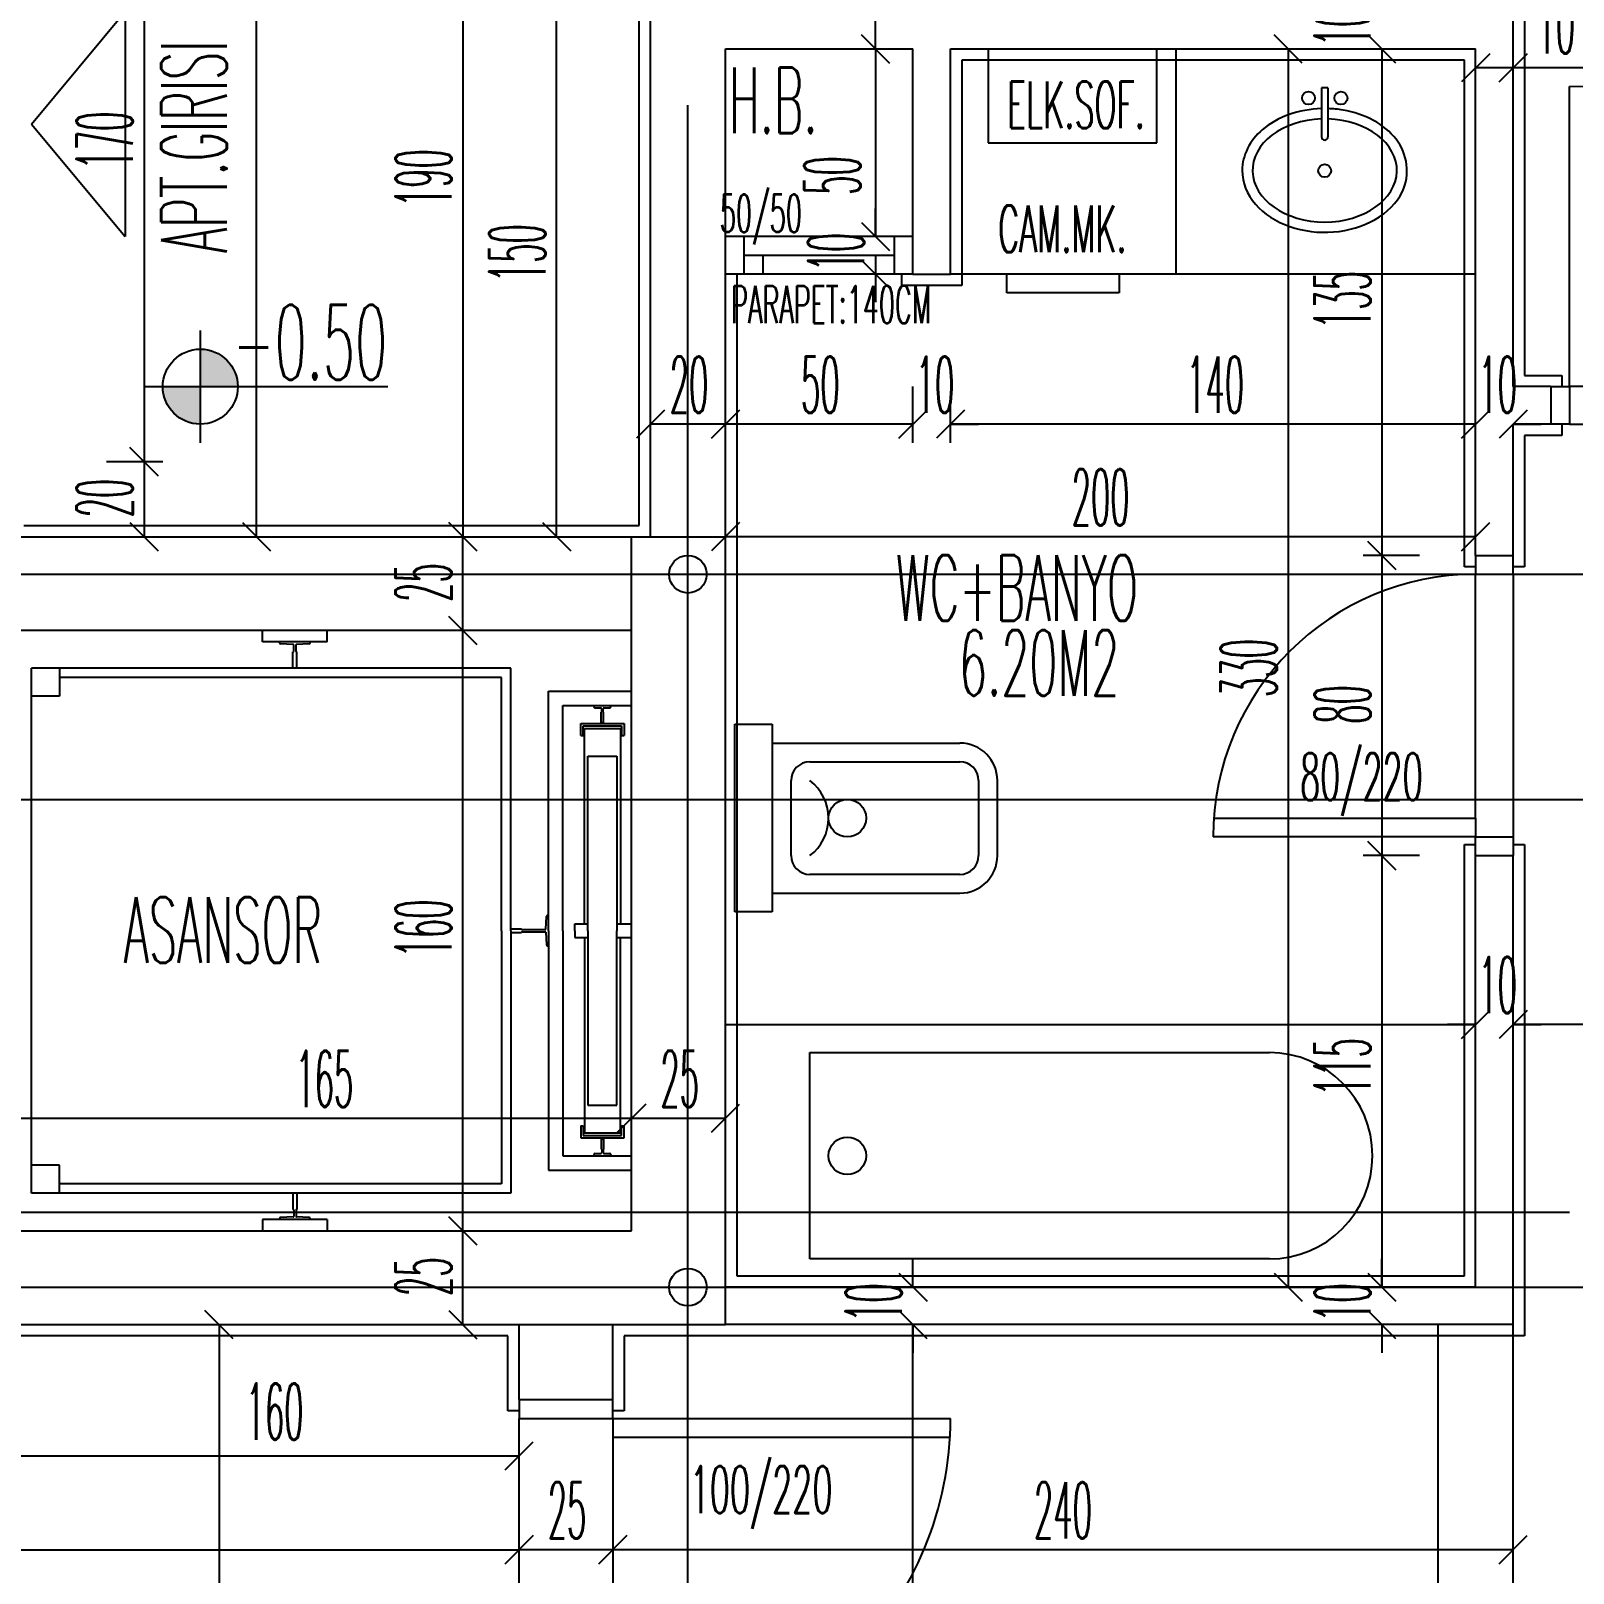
# Model space of a CAD drawing. Extents: x 78 to 306, y -397 to 18.
# Drawn here: x 272.0721 to 272.1543, y -396.5928 to -396.5106 of the extents above; entities that cross this region are included whole.
import ezdxf

# ---------------------------------------------------------------- set-up
doc = ezdxf.new("R2010")
doc.units = 0
doc.header["$LTSCALE"] = 0.5
doc.header["$MEASUREMENT"] = 0
for name, pattern in [('DASHDOT2', [0.5, 0.25, -0.125, 0, -0.125]), ('DASHED', [0.75, 0.5, -0.25]), ('DOT2', [0.125, 0, -0.125])]:
    doc.linetypes.add(name, pattern=pattern)
doc.layers.get('0').update_dxf_attribs({"linetype": 'CONTINUOUS'})
for name, color, linetype in [('AKS', 5, 'DASHDOT2'), ('ASHADE', 7, 'CONTINUOUS'), ('DUVAR', 6, 'CONTINUOUS'), ('IZDUSUM', 2, 'DOT2'), ('KAPI', 1, 'CONTINUOUS'), ('KOLON', 4, 'CONTINUOUS'), ('MERDIVEN', 3, 'CONTINUOUS'), ('OLCU', 31, 'CONTINUOUS'), ('SIVA', 7, 'CONTINUOUS'), ('TEFRIS', 11, 'CONTINUOUS')]:
    doc.layers.add(name, color=color, linetype=linetype)
doc.styles.add('ICMEKAN', font='romans.shx', dxfattribs={"width": 0.55, "height": 0.2})
doc.styles.add('OLCU', font='romans.shx', dxfattribs={"width": 0.6, "height": 0.125})
doc.styles.add('OLCUIC', font='ROMANS.SHX', dxfattribs={"width": 0.4, "height": 0.15})

msp = doc.modelspace()

# ---------------------------------------------------------------- hatches: boundary and pattern name
at = {"layer": 'MERDIVEN'}
h = msp.add_hatch(color=256, dxfattribs=at)
h.paths.add_polyline_path([(272.081143941935, -396.5275598737721), (272.081143941935, -396.5295598737721), (272.083143941935, -396.5295598737721, 0.4142135623730743)])
h.paths.add_polyline_path([(272.081143941935, -396.5315598737721), (272.081143941935, -396.5295598737721), (272.079143941935, -396.5295598737721, 0.4142135623730743)])

# ---------------------------------------------------------------- linework, layer by layer
at = {"color": 0, "linetype": 'ByBlock'}
for p, q in [((272.116393941935, -396.5108098737721), (272.117893941935, -396.5123098737721)), ((272.117893941935, -396.5123098737766), (272.116393941935, -396.5108098737767)), ((272.139893941935, -396.5123098737721), (272.138393941935, -396.5108098737721)), ((272.144893941935, -396.5123098737721), (272.143393941935, -396.5108098737721)), ((272.144893941935, -396.5123098737721), (272.143393941935, -396.5108098737721)), ((272.149893941935, -396.5118098737721), (272.148393941935, -396.5133098737721)), ((272.150393941935, -396.5133098737721), (272.151893941935, -396.5118098737721)), ((272.151893941935, -396.5118098737721), (272.150393941935, -396.5133098737721)), ((272.116393941935, -396.5208098737721), (272.117893941935, -396.5223098737721)), ((272.116393941935, -396.5208098737721), (272.117893941935, -396.5223098737721)), ((272.117893941935, -396.5243098737721), (272.116393941935, -396.5228098737721)), ((272.105893941935, -396.5308098737721), (272.104393941935, -396.5323098737721)), ((272.108393941935, -396.5323098737721), (272.109893941935, -396.5308098737721)), ((272.109893941935, -396.5308098737721), (272.108393941935, -396.5323098737721)), ((272.118393941935, -396.5323098737721), (272.119893941935, -396.5308098737721)), ((272.118393941935, -396.5323098737721), (272.119893941935, -396.5308098737721)), ((272.121893941935, -396.5308098737721), (272.120393941935, -396.5323098737721)), ((272.121893941935, -396.5308098737721), (272.120393941935, -396.5323098737721)), ((272.148393941935, -396.5323098737721), (272.149893941935, -396.5308098737721)), ((272.148393941935, -396.5323098737721), (272.149893941935, -396.5308098737721)), ((272.151893941935, -396.5308098737721), (272.150393941935, -396.5323098737721)), ((272.0773939419351, -396.5328098737905), (272.0788939419351, -396.5343098737906)), ((272.0788939419351, -396.5343098737906), (272.0773939419351, -396.5328098737905)), ((272.0773939419351, -396.5368098737906), (272.0788939419351, -396.5383098737905)), ((272.0833939419351, -396.5368098737906), (272.0848939419351, -396.5383098737905)), ((272.0943939419351, -396.5368098737906), (272.0958939419351, -396.5383098737905)), ((272.095893941935, -396.5383098737721), (272.094393941935, -396.5368098737721)), ((272.0993939419351, -396.5368098737906), (272.1008939419351, -396.5383098737905)), ((272.109893941935, -396.5368098737721), (272.108393941935, -396.5383098737721)), ((272.148393941935, -396.5383098737721), (272.149893941935, -396.5368098737721)), ((272.144893941935, -396.5393098737721), (272.143393941935, -396.5378098737721)), ((272.143393941935, -396.5378098737721), (272.144893941935, -396.5393098737721)), ((272.094393941935, -396.5418098737721), (272.095893941935, -396.5433098737721)), ((272.095893941935, -396.5433098737721), (272.094393941935, -396.5418098737721)), ((272.144893941935, -396.5553098737721), (272.143393941935, -396.5538098737721)), ((272.143393941935, -396.5538098737721), (272.144893941935, -396.5553098737721)), ((272.148393941935, -396.5643098737721), (272.149893941935, -396.5628098737721)), ((272.151893941935, -396.5628098737721), (272.150393941935, -396.5643098737721)), ((272.151893941935, -396.5628098737721), (272.150393941935, -396.5643098737721)), ((272.104893941935, -396.5678098737721), (272.103393941935, -396.5693098737721)), ((272.103393941935, -396.5693098737721), (272.104893941935, -396.5678098737721)), ((272.108393941935, -396.5693098737721), (272.109893941935, -396.5678098737721)), ((272.094393941935, -396.5738098737721), (272.095893941935, -396.5753098737721)), ((272.095893941935, -396.5753098737721), (272.094393941935, -396.5738098737721)), ((272.118393941935, -396.5768098737721), (272.119893941935, -396.5783098737721)), ((272.138393941935, -396.5768098737721), (272.139893941935, -396.5783098737721)), ((272.143393941935, -396.5768098737721), (272.144893941935, -396.5783098737721)), ((272.143393941935, -396.5768098737721), (272.144893941935, -396.5783098737721)), ((272.082893941935, -396.5803098737721), (272.081393941935, -396.5788098737721)), ((272.094393941935, -396.5788098737721), (272.095893941935, -396.5803098737721)), ((272.119893941935, -396.5803098737721), (272.118393941935, -396.5788098737721)), ((272.119893941935, -396.5803098737721), (272.118393941935, -396.5788098737721)), ((272.144893941935, -396.5803098737721), (272.143393941935, -396.5788098737721)), ((272.097393941935, -396.5873098737721), (272.098893941935, -396.5858098737721)), ((272.097393941935, -396.5923098737721), (272.098893941935, -396.5908098737721)), ((272.098893941935, -396.5908098737721), (272.097393941935, -396.5923098737721)), ((272.102393941935, -396.5923098737721), (272.103893941935, -396.5908098737721)), ((272.103893941935, -396.5908098737721), (272.102393941935, -396.5923098737721)), ((272.150393941935, -396.5923098737721), (272.151893941935, -396.5908098737721))]:
    msp.add_line(p, q, dxfattribs=at)
at = {"layer": 'AKS'}
for p, q in [((272.1071439419351, -396.8395598737721), (272.1071439419351, -396.3715598737721)), ((272.1481439419351, -396.3715598737721), (272.1481439419351, -396.8395598737721)), ((272.1361439419351, -396.3755598737721), (272.1361439419351, -396.8355598737721)), ((272.0571439419351, -396.5395598737721), (272.3531439419343, -396.5395598737721)), ((272.0571439419351, -396.5515598737721), (272.3491439419351, -396.5515598737721)), ((272.0571439419351, -396.5775598737721), (272.3531439419343, -396.5775598737721))]:
    msp.add_line(p, q, dxfattribs=at)
at = {"layer": 'ASHADE'}
for centre in [(272.1071439419351, -396.5395598737721), (272.1071439419351, -396.5775598737721)]:
    msp.add_circle(centre, 0.0009999999999999432, dxfattribs=at)
at = {"layer": 'DUVAR'}
for p, q in [((272.1051439419355, -396.5375598737743), (272.1051439419357, -396.5075598737721)), ((272.1511439419351, -396.5295598737721), (272.1511439419351, -396.5095598737759)), ((272.1091439419362, -396.5375598737721), (272.1091439419371, -396.5115598737767)), ((272.1091439419371, -396.5115598737767), (272.1191439419371, -396.5115598737766)), ((272.1191439419367, -396.5235598737688), (272.1191439419371, -396.511559873777)), ((272.1211439419367, -396.5235598737777), (272.1211439419371, -396.5115598737771)), ((272.1211439419371, -396.5115598737766), (272.149143941935, -396.5115598737764)), ((272.149143941935, -396.5385598737756), (272.149143941935, -396.5115598737764)), ((272.1191439419367, -396.5235598737688), (272.1211439419367, -396.5235598737688)), ((272.1531439419353, -396.5295598737721), (272.1511439419353, -396.5295598737721)), ((272.1531439419351, -396.5295598737758), (272.1531439419351, -396.531559873776)), ((272.1511439419351, -396.5385598737756), (272.1511439419351, -396.5315598737721)), ((272.1531439419353, -396.5315598737721), (272.1511439419353, -396.5315598737721)), ((272.0711439419349, -396.5375598737813), (272.1041439419351, -396.5375598737813)), ((272.149143941932, -396.5385598737757), (272.151143941932, -396.5385598737756)), ((272.1041439419351, -396.5425598737813), (272.0661439419357, -396.5425598737813)), ((272.1491439419351, -396.5775598737757), (272.149143941935, -396.5545598737757)), ((272.1491439419323, -396.5545598737757), (272.1511439419324, -396.5545598737757)), ((272.1511439419351, -396.5795598737758), (272.1511439419351, -396.5545598737757)), ((272.1491439419351, -396.5775598737757), (272.1091439419354, -396.5775598737757)), ((272.0981439419353, -396.5835598737751), (272.0981439419353, -396.5795598737751)), ((272.1031439419349, -396.5835598737754), (272.1031439419349, -396.5795598737752)), ((272.1511439419351, -396.5795598737758), (272.1091439419353, -396.5795598737753)), ((272.0981439419353, -396.5835598737751), (272.1031439419351, -396.5835598737754))]:
    msp.add_line(p, q, dxfattribs=at)
at = {"layer": 'IZDUSUM'}
msp.add_line((272.133173750288, -396.5235598737721), (272.133173750288, -396.5115598737721), dxfattribs=at)
at = {"layer": 'IZDUSUM', "ltscale": 0.6}
for p, q in [((272.147143941935, -396.609559873776), (272.1471439419354, -396.5795598737757)), ((272.151143941935, -396.609559873776), (272.1511439419354, -396.5795598737758))]:
    msp.add_line(p, q, dxfattribs=at)
at = {"layer": 'KAPI', "ltscale": 1.4}
for p, q in [((272.0721439419351, -396.5155598737906), (272.0771439419351, -396.5095598737905)), ((272.0771439419351, -396.5095598737905), (272.0771439419351, -396.5215598737905)), ((272.0721439419351, -396.5155598737906), (272.0771439419351, -396.5215598737905)), ((272.110143941935, -396.5235598737721), (272.110143941935, -396.5215598737721)), ((272.118143941935, -396.5215598737721), (272.118143941935, -396.5235598737721)), ((272.118143941935, -396.5225598737721), (272.110143941935, -396.5225598737721)), ((272.111143941935, -396.5225598737721), (272.111143941935, -396.5235598737721)), ((272.117143941935, -396.5225598737721), (272.117143941935, -396.5235598737721)), ((272.1541439419352, -396.531559873776), (272.1701439419352, -396.531559873776)), ((272.1491439419322, -396.5525598737756), (272.149143941932, -396.5395598737757)), ((272.1511439419321, -396.5395598737757), (272.1511439419324, -396.5535598737756))]:
    msp.add_line(p, q, dxfattribs=at)
at = {"layer": 'KAPI'}
for p, q in [((272.1541439419352, -396.5295598737758), (272.1541439419352, -396.5135598737755)), ((272.1191439419366, -396.5215598737687), (272.1091439419339, -396.5215598737688)), ((272.1191439419366, -396.5235598737687), (272.1091439419339, -396.5235598737688)), ((272.1531439419351, -396.5295598737758), (272.1541439419352, -396.5295598737758)), ((272.1541439419352, -396.5295598737758), (272.1541439419352, -396.531559873776)), ((272.1551439419353, -396.5295598737758), (272.1541439419352, -396.5295598737758)), ((272.1541439419352, -396.531559873776), (272.1531439419351, -396.531559873776)), ((272.149143941932, -396.538559873776), (272.149143941932, -396.5395598737757)), ((272.1511439419321, -396.5395598737757), (272.151143941932, -396.5385598737759)), ((272.149143941932, -396.5395598737757), (272.1511439419321, -396.5395598737757)), ((272.1351797018885, -396.5525598737762), (272.1491439419322, -396.5525598737756)), ((272.1491439419322, -396.5525598737756), (272.1491439419323, -396.5535598737757)), ((272.1491439419323, -396.5535598737757), (272.1351439419323, -396.553559873776)), ((272.1491439419323, -396.5535598737757), (272.1511439419324, -396.5535598737756)), ((272.1491439419323, -396.5545598737757), (272.1491439419323, -396.5535598737757)), ((272.1511439419324, -396.5535598737756), (272.1511439419324, -396.5545598737757)), ((272.0981439419353, -396.5835598737751), (272.0981439419353, -396.5845598737752)), ((272.1031439419351, -396.5845598737754), (272.1031439419351, -396.5835598737754)), ((272.0981439419353, -396.5845598737752), (272.1031439419351, -396.5845598737754)), ((272.0981439419353, -396.5845598737752), (272.1031439419351, -396.5845598737754)), ((272.0981439419353, -396.5845598737752), (272.1031439419351, -396.5845598737754)), ((272.0981439419357, -396.6025598737751), (272.0981439419357, -396.5845598737752)), ((272.1031439419351, -396.5845598737754), (272.1031439419351, -396.5855598737755)), ((272.1031439419351, -396.5845598737754), (272.1211439419355, -396.5845598737752)), ((272.1031439419351, -396.5845598737754), (272.1031439419351, -396.5855598737755)), ((272.1031439419351, -396.5845598737754), (272.1031439419351, -396.5855598737755)), ((272.1031439419351, -396.5855598737755), (272.1211161426913, -396.5855598737749)), ((272.1031439419357, -396.5855598737749), (272.1031439419357, -396.6025598737751))]:
    msp.add_line(p, q, dxfattribs=at)
at = {"layer": 'KAPI', "linetype": 'DASHED', "ltscale": 0.4}
msp.add_line((271.854143941935, -396.5735598737721), (272.273143941935, -396.5735598737723), dxfattribs=at)
at = {"layer": 'KAPI'}
for centre, radius, start, end in [((272.1541439419352, -396.5295598737762), 0.01600000000064028, 8.142219984554008e-10, 90), ((272.1491439419323, -396.5535598737757), 0.01399999999994179, 90.00000000113991, 180.0000000011399), ((272.1031439419357, -396.5845598737752), 0.01799999999988273, 269.9999999983715, 0)]:
    msp.add_arc(centre, radius, start, end, dxfattribs=at)
at = {"layer": 'KOLON'}
for p, q in [((272.1041439419351, -396.5375598737836), (272.109143941936, -396.5375598737834)), ((272.1041439419351, -396.5745598737813), (272.1041439419351, -396.5375598737836)), ((272.1091439419347, -396.5795598737873), (272.109143941936, -396.5375598737834)), ((272.0661439419351, -396.5745598737813), (272.1041439419351, -396.5745598737813)), ((272.0661439419351, -396.5795598737844), (272.1091439419347, -396.5795598737873))]:
    msp.add_line(p, q, dxfattribs=at)
at = {"layer": 'MERDIVEN'}
for p, q in [((272.081143941935, -396.5265598737721), (272.081143941935, -396.5325598737721)), ((272.078143941935, -396.5295598737721), (272.091143941935, -396.5295598737721))]:
    msp.add_line(p, q, dxfattribs=at)
msp.add_circle((272.081143941935, -396.5295598737721), 0.002000000000000029, dxfattribs=at)
at = {"layer": 'OLCU', "ltscale": 1.4}
for p, q in [((272.0841439419351, -396.5375598737905), (272.0841439419351, -396.4855598737905)), ((272.0781439419351, -396.4995598737905), (272.0781439419351, -396.5335598737905)), ((272.0951439419351, -396.4995598737905), (272.0951439419351, -396.5375598737905)), ((272.1001439419351, -396.5375598737905), (272.1001439419351, -396.5075598737906)), ((272.117143941935, -396.5115598737721), (272.117143941935, -396.5075598737721)), ((272.117143941935, -396.5115598737767), (272.117143941935, -396.5215598737721)), ((272.139143941935, -396.5115598737721), (272.139143941935, -396.5775598737721)), ((272.144143941935, -396.5115598737721), (272.144143941935, -396.5385598737721)), ((272.144143941935, -396.5115598737721), (272.144143941935, -396.5130598737721)), ((272.151143941935, -396.5125598737721), (272.149143941935, -396.5125598737721)), ((272.233143941935, -396.5125598737721), (272.151143941935, -396.5125598737721)), ((272.117143941935, -396.5215598737721), (272.117143941935, -396.5200598737721)), ((272.117143941935, -396.5235598737721), (272.117143941935, -396.5250598737721)), ((272.119143941935, -396.5325598737721), (272.119143941935, -396.5295598737721)), ((272.121143941935, -396.5325598737721), (272.121143941935, -396.5305598737721)), ((272.109143941935, -396.5315598737721), (272.105143941935, -396.5315598737721)), ((272.119143941935, -396.5315598737721), (272.109143941935, -396.5315598737721)), ((272.119143941935, -396.5315598737721), (272.117643941935, -396.5315598737721)), ((272.121143941935, -396.5315598737721), (272.122643941935, -396.5315598737721)), ((272.149143941935, -396.5315598737721), (272.121143941935, -396.5315598737721)), ((272.149143941935, -396.5315598737721), (272.147643941935, -396.5315598737721)), ((272.151143941935, -396.5315598737721), (272.152643941935, -396.5315598737721)), ((272.0791439419351, -396.5335598737905), (272.0761439419351, -396.5335598737905)), ((272.0781439419351, -396.5335598737905), (272.0781439419351, -396.5375598737905)), ((272.095143941935, -396.5425598737721), (272.095143941935, -396.5375598737721)), ((272.149143941935, -396.5375598737721), (272.109143941935, -396.5375598737721)), ((272.146143941935, -396.5385598737721), (272.143143941935, -396.5385598737721)), ((272.144143941935, -396.5385598737721), (272.144143941935, -396.5545598737721)), ((272.095143941935, -396.5745598737721), (272.095143941935, -396.5425598737721)), ((272.146143941935, -396.5545598737721), (272.143143941935, -396.5545598737721)), ((272.144143941935, -396.5545598737721), (272.144143941935, -396.5775598737721)), ((272.149143941935, -396.5635598737721), (272.147643941935, -396.5635598737721)), ((272.151143941935, -396.5635598737721), (272.152643941935, -396.5635598737721)), ((272.175143941935, -396.5635598737721), (272.151143941935, -396.5635598737721)), ((272.071143941935, -396.5685598737721), (272.104143941935, -396.5685598737721)), ((272.104143941935, -396.5685598737721), (272.109143941935, -396.5685598737721)), ((272.095143941935, -396.5795598737721), (272.095143941935, -396.5745598737721)), ((272.119143941935, -396.5775598737721), (272.119143941935, -396.5760598737721)), ((272.144143941935, -396.5775598737721), (272.144143941935, -396.5760598737721)), ((272.082143941935, -396.5795598737721), (272.082143941935, -396.6095598737721)), ((272.119143941935, -396.5795598737721), (272.119143941935, -396.5810598737721)), ((272.119143941935, -396.6515598737721), (272.119143941935, -396.5795598737721)), ((272.144143941935, -396.5795598737721), (272.144143941935, -396.5810598737721)), ((272.066143941935, -396.5865598737721), (272.098143941935, -396.5865598737721)), ((272.151143941935, -396.5925598737721), (272.151143941935, -396.5895598737721)), ((272.016143941935, -396.5915598737721), (272.098143941935, -396.5915598737721)), ((272.103143941935, -396.5915598737721), (272.098143941935, -396.5915598737721)), ((272.151143941935, -396.5915598737721), (272.103143941935, -396.5915598737721))]:
    msp.add_line(p, q, dxfattribs=at)
at = {"layer": 'SIVA', "ltscale": 1.4}
for p, q in [((272.1045439419355, -396.5369598737815), (272.1045439419357, -396.5069598737721)), ((272.1517439419351, -396.508959873776), (272.1517439419351, -396.5289598737721)), ((272.148543941935, -396.5121598737764), (272.1217439419371, -396.5121598737766)), ((272.1217439419371, -396.5121598737766), (272.1217439419366, -396.5241598737688)), ((272.148543941935, -396.5391598737757), (272.148543941935, -396.5121598737764)), ((272.1097439419366, -396.5235598737688), (272.1097439419362, -396.5375598737721)), ((272.1185439419367, -396.5241598737688), (272.1185439419367, -396.5235598737687)), ((272.1217439419366, -396.5241598737688), (272.1185439419367, -396.5241598737688)), ((272.1517439419351, -396.5289598737721), (272.1537439419351, -396.5289598737721)), ((272.1537439419351, -396.5289598737721), (272.1537439419351, -396.5295598737758)), ((272.1537439419351, -396.531559873776), (272.1537439419351, -396.5321598737721)), ((272.1537439419351, -396.5321598737721), (272.1517439419351, -396.5321598737721)), ((272.1517439419351, -396.5321598737721), (272.1517439419351, -396.5391598737756)), ((272.0717439419349, -396.5369598737813), (272.1041439419351, -396.5369598737813)), ((272.1041439419351, -396.5369598737813), (272.1045439419355, -396.5369598737815)), ((272.1097439419362, -396.5375598737721), (272.1097439419348, -396.5769598737757)), ((272.149143941932, -396.5391598737756), (272.148543941935, -396.5391598737757)), ((272.1517439419351, -396.5391598737756), (272.1511439419321, -396.5391598737756)), ((272.148543941935, -396.5769598737757), (272.148543941935, -396.5539598737757)), ((272.148543941935, -396.5539598737757), (272.1491439419323, -396.5539598737757)), ((272.1511439419324, -396.5539598737757), (272.1517439419351, -396.5539598737757)), ((272.1517439419351, -396.5539598737757), (272.1517439419351, -396.5801598737758)), ((272.1097439419348, -396.5769598737757), (272.148543941935, -396.5769598737757)), ((272.0975439419354, -396.5801598737866), (272.0655439419351, -396.5801598737843)), ((272.0975439419354, -396.5841598737751), (272.0975439419354, -396.5801598737866)), ((272.1091439419353, -396.5801598737753), (272.1037439419349, -396.5801598737764)), ((272.1037439419349, -396.5801598737764), (272.1037439419349, -396.5841598737754)), ((272.1517439419351, -396.5801598737758), (272.1091439419353, -396.5801598737753)), ((272.0981439419353, -396.5841598737751), (272.0975439419354, -396.5841598737751)), ((272.1037439419349, -396.5841598737754), (272.1031439419351, -396.5841598737754))]:
    msp.add_line(p, q, dxfattribs=at)
at = {"layer": 'TEFRIS'}
for p, q in [((272.123143941935, -396.5115598737721), (272.123143941935, -396.5165598737721)), ((272.132143941935, -396.5165598737721), (272.132143941935, -396.5115598737721)), ((272.1409215857827, -396.5136359536726), (272.1409215857827, -396.516241602641)), ((272.1412669927892, -396.5136359536726), (272.1409215857827, -396.5136359536726)), ((272.1412669927892, -396.5136359536726), (272.1412669927892, -396.516241602641)), ((272.123143941935, -396.5165598737721), (272.132143941935, -396.5165598737721)), ((272.1491439419351, -396.5235598737774), (272.1211439419367, -396.5235598737777)), ((272.1241439419373, -396.5245598737773), (272.1241439419373, -396.5235598737773)), ((272.1301439419371, -396.5235598737773), (272.1301439419371, -396.5245598737773)), ((272.1301439419371, -396.5245598737773), (272.1241439419373, -396.5245598737773)), ((272.1096439419336, -396.5575598737705), (272.1096439419336, -396.5475598737705)), ((272.1096439419336, -396.5475598737705), (272.1116439419337, -396.5475598737705)), ((272.1116439419337, -396.5475598737705), (272.1116439419337, -396.5575598737705)), ((272.1116439419337, -396.5485598737702), (272.1216439419337, -396.5485598737702)), ((272.1136439419338, -396.5495598737702), (272.1216439419337, -396.5495598737702)), ((272.1126439419338, -396.5545598737703), (272.1126439419338, -396.5505598737703)), ((272.1226439419337, -396.5505598737703), (272.1226439419337, -396.5545598737703)), ((272.1236439419338, -396.5545598737703), (272.1236439419338, -396.5505598737703)), ((272.1216439419337, -396.5555598737703), (272.1136439419338, -396.5555598737703)), ((272.1116439419337, -396.5565598737704), (272.1216439419337, -396.5565598737704)), ((272.1116439419337, -396.5575598737705), (272.1096439419336, -396.5575598737705)), ((272.1091439419354, -396.5635598737687), (272.1491439419351, -396.563559873769)), ((272.1136439419344, -396.5650598737687), (272.1381439419341, -396.5650598737687)), ((272.1136439419344, -396.5760598737688), (272.1136439419344, -396.5650598737687)), ((272.1381439419341, -396.5760598737688), (272.1136439419344, -396.5760598737688))]:
    msp.add_line(p, q, dxfattribs=at)
at = {"layer": 'TEFRIS', "ltscale": 1.5}
for p, q in [((272.0844595322644, -396.5431614737706), (272.0844595322644, -396.5425598737713)), ((272.0879155322644, -396.5431614737706), (272.0879155322644, -396.5425598737713)), ((272.0879155322644, -396.5431614737706), (272.0844595322644, -396.5431614737706)), ((272.0853747322645, -396.5432113937707), (272.0853747322645, -396.5431614737706)), ((272.0870003322645, -396.5431614737706), (272.0853747322645, -396.5431614737706)), ((272.0861011322645, -396.5433035537707), (272.0854259322644, -396.5432625937705)), ((272.0861267322645, -396.5436727334235), (272.0861267322645, -396.5433291537706)), ((272.0862483322643, -396.5436727334235), (272.0862483322643, -396.5433291537706)), ((272.0869491322644, -396.5432625937705), (272.0862739322645, -396.5433035537707)), ((272.0870003322645, -396.5432113937707), (272.0870003322645, -396.5431614737706)), ((272.0861011322645, -396.5436983334234), (272.0860851322643, -396.5436998864093)), ((272.0860851322643, -396.5445598737713), (272.0860851322643, -396.5436998864093)), ((272.0862899322644, -396.5436998864093), (272.0862739322645, -396.5436983334234)), ((272.0862899322644, -396.5445598737713), (272.0862899322644, -396.5436998864093)), ((272.0721439419356, -396.5725598737715), (272.0721439419356, -396.5445598737712)), ((272.0736439419355, -396.5445598737712), (272.0721439419356, -396.5445598737712)), ((272.0977036049831, -396.5445598737712), (272.0736439419355, -396.5445598737712)), ((272.0736439419355, -396.5445598737712), (272.0736439419355, -396.5460598737712)), ((272.0972036049831, -396.5450598737712), (272.0736439419355, -396.5450598737712)), ((272.0862899322644, -396.5445598737713), (272.0860851322643, -396.5445598737713)), ((272.0972036049831, -396.5585598737714), (272.0972036049831, -396.5450598737712)), ((272.0977036049833, -396.5585598737714), (272.0977036049831, -396.5445598737712)), ((272.0997036049831, -396.5585598737714), (272.0997036049831, -396.5457918737713)), ((272.0997036049831, -396.5457918737713), (272.1041439419352, -396.5457918737713)), ((272.0736439419355, -396.5460598737712), (272.0721439419356, -396.5460598737712)), ((272.1004716049832, -396.5585598737714), (272.1004716049832, -396.5465598737714)), ((272.1004716049832, -396.5465598737714), (272.1041439419352, -396.5465598737714)), ((272.1021356049831, -396.5465598737714), (272.1030316049831, -396.5465598737714)), ((272.1021356049831, -396.5466110737713), (272.1021356049831, -396.5465598737714)), ((272.1021996049832, -396.5466750737714), (272.1024812049831, -396.5466750737714)), ((272.1025452049832, -396.5469166361582), (272.1025452049832, -396.5467390737715)), ((272.102622004983, -396.5469166361582), (272.102622004983, -396.5467390737715)), ((272.1026860049831, -396.5466750737714), (272.102967604983, -396.5466750737714)), ((272.1030316049831, -396.5466110737713), (272.1030316049831, -396.5465598737714)), ((272.1014316049831, -396.5481598737714), (272.1014316049831, -396.5475198737713)), ((272.1014316049831, -396.5475198737713), (272.1037356049831, -396.5475198737713)), ((272.1025260049831, -396.5469166361582), (272.1025452049832, -396.5469166361582)), ((272.1025260049831, -396.5474558737715), (272.1025260049831, -396.5469166361582)), ((272.1025260049831, -396.5474558737715), (272.1026412049831, -396.5474558737715)), ((272.102622004983, -396.5469166361582), (272.1026412049831, -396.5469166361582)), ((272.1026412049831, -396.5474558737715), (272.1026412049831, -396.5469166361582)), ((272.1037356049831, -396.5475198737713), (272.1037356049831, -396.5481598737714)), ((272.1014316049831, -396.5481598737714), (272.1015596049831, -396.5481598737714)), ((272.1015596049831, -396.5481598737714), (272.1015596049831, -396.5476478737713)), ((272.1015596049831, -396.5476478737713), (272.1036076049832, -396.5476478737713)), ((272.1016236049832, -396.5581996493697), (272.1016236049832, -396.5477758737715)), ((272.1016236049832, -396.5477758737715), (272.103543604983, -396.5477758737715)), ((272.103543604983, -396.5477758737715), (272.103543604983, -396.5581996493697)), ((272.1036076049832, -396.5476478737713), (272.1036076049832, -396.5481598737714)), ((272.1036076049832, -396.5481598737714), (272.1037356049831, -396.5481598737714)), ((272.101815604983, -396.5492556493695), (272.1033516049832, -396.5492556493695)), ((272.101815604983, -396.5585598737714), (272.101815604983, -396.5492556493695)), ((272.1033516049832, -396.5492556493695), (272.1033516049832, -396.5585598737714)), ((272.0995615249824, -396.5584734737716), (272.0996024849824, -396.5577982737715)), ((272.0996536849825, -396.5577470737716), (272.0997036049826, -396.5577470737716)), ((272.0997036049826, -396.5585598737714), (272.0997036049826, -396.5577470737716)), ((272.101111604983, -396.5581996493697), (272.101815604983, -396.5581996493697)), ((272.101111604983, -396.5585598737714), (272.101111604983, -396.5581996493697)), ((272.1033516049832, -396.5581996493697), (272.1040556049832, -396.5581996493697)), ((272.0972036049831, -396.5585598737714), (272.0972036049831, -396.5720598737713)), ((272.0977036049834, -396.5584574737717), (272.0982716519977, -396.5584574737717)), ((272.0977036049833, -396.5585598737714), (272.0977036049831, -396.5725598737712)), ((272.0977036049834, -396.558662273771), (272.0982716519977, -396.558662273771)), ((272.0982732049833, -396.5584734737716), (272.0982716519977, -396.5584574737717)), ((272.0982732049833, -396.5586462737712), (272.0982716519977, -396.558662273771)), ((272.0982988049835, -396.5584990737715), (272.0995359249822, -396.5584990737715)), ((272.0982988049835, -396.5586206737712), (272.0995359249822, -396.5586206737713)), ((272.0995615249824, -396.5586462737712), (272.0996024849824, -396.5593214737713)), ((272.0997036049831, -396.5585598737714), (272.0997036049831, -396.5713278737715)), ((272.0997036049826, -396.5585598737714), (272.0997036049826, -396.5593726737711)), ((272.1004716049832, -396.5585598737714), (272.1004716049832, -396.5705598737713)), ((272.101111604983, -396.5585598737714), (272.101111604983, -396.5589200981731)), ((272.101111604983, -396.5589200981731), (272.101815604983, -396.5589200981731)), ((272.1016236049832, -396.5589200981731), (272.1016236049832, -396.5693438737712)), ((272.101815604983, -396.5585598737714), (272.101815604983, -396.5678640981732)), ((272.1033516049832, -396.5678640981732), (272.1033516049832, -396.5585598737714)), ((272.1033516049832, -396.5589200981731), (272.1040556049832, -396.5589200981731)), ((272.103543604983, -396.5693438737712), (272.103543604983, -396.5589200981731)), ((272.0996536849825, -396.5593726737711), (272.0997036049826, -396.5593726737711)), ((272.101815604983, -396.5678640981732), (272.1033516049832, -396.5678640981732)), ((272.1014316049831, -396.5689598737713), (272.1014316049831, -396.5695998737715)), ((272.1014316049831, -396.5689598737713), (272.1015596049831, -396.5689598737713)), ((272.1015596049831, -396.5689598737713), (272.1015596049831, -396.5694718737715)), ((272.1036076049832, -396.5694718737715), (272.1036076049832, -396.5689598737713)), ((272.1036076049832, -396.5689598737713), (272.1037356049831, -396.5689598737713)), ((272.1037356049831, -396.5695998737715), (272.1037356049831, -396.5689598737713)), ((272.1014316049831, -396.5695998737715), (272.1037356049831, -396.5695998737715)), ((272.1015596049831, -396.5694718737715), (272.1036076049832, -396.5694718737715)), ((272.1016236049832, -396.5693438737712), (272.103543604983, -396.5693438737712)), ((272.1025260049831, -396.5696638737713), (272.1026412049831, -396.5696638737713)), ((272.1025260049831, -396.5696638737713), (272.1025260049831, -396.5702031113846)), ((272.1026412049831, -396.5696638737713), (272.1026412049831, -396.5702031113846)), ((272.1004716049832, -396.5705598737713), (272.1041439419352, -396.5705598737713)), ((272.1021356049831, -396.5705086737715), (272.1021356049831, -396.5705598737713)), ((272.1021356049831, -396.5705598737713), (272.1030316049831, -396.5705598737713)), ((272.1021996049832, -396.5704446737714), (272.1024812049831, -396.5704446737714)), ((272.1025260049831, -396.5702031113846), (272.1025452049832, -396.5702031113846)), ((272.1025452049832, -396.5702031113846), (272.1025452049832, -396.5703806737712)), ((272.102622004983, -396.5702031113846), (272.102622004983, -396.5703806737712)), ((272.102622004983, -396.5702031113846), (272.1026412049831, -396.5702031113846)), ((272.1026860049831, -396.5704446737714), (272.102967604983, -396.5704446737714)), ((272.1030316049831, -396.5705086737715), (272.1030316049831, -396.5705598737713)), ((272.0736439419355, -396.5710598737715), (272.0721439419356, -396.5710598737715)), ((272.0736439419355, -396.5725598737715), (272.0736439419355, -396.5710598737715)), ((272.0997036049831, -396.5713278737715), (272.1041439419352, -396.5713278737715)), ((272.0972036049831, -396.5720598737713), (272.0736439419355, -396.5720598737715)), ((272.0736439419355, -396.5725598737715), (272.0721439419356, -396.5725598737715)), ((272.0977036049831, -396.5725598737712), (272.0736439419355, -396.5725598737715)), ((272.0862899322644, -396.5725598737714), (272.0860851322643, -396.5725598737714)), ((272.0860851322643, -396.5725598737714), (272.0860851322643, -396.5734198611333)), ((272.0862899322644, -396.5725598737714), (272.0862899322644, -396.5734198611333)), ((272.0853747322645, -396.5739083537721), (272.0853747322645, -396.5739582737721)), ((272.0861011322645, -396.573816193772), (272.0854259322644, -396.5738571537722)), ((272.0861011322645, -396.5734214141193), (272.0860851322643, -396.5734198611333)), ((272.0861267322645, -396.5734470141192), (272.0861267322645, -396.5737905937721)), ((272.0862483322643, -396.5734470141192), (272.0862483322643, -396.5737905937721)), ((272.0862899322644, -396.5734198611333), (272.0862739322645, -396.5734214141193)), ((272.0869491322644, -396.5738571537722), (272.0862739322645, -396.573816193772)), ((272.0870003322645, -396.5739083537721), (272.0870003322645, -396.5739582737721)), ((272.0879155322644, -396.5739582737721), (272.0844595322644, -396.5739582737721)), ((272.0844595322644, -396.5739582737721), (272.0844595322644, -396.5745598737714)), ((272.0870003322645, -396.5739582737721), (272.0853747322645, -396.5739582737721)), ((272.0879155322644, -396.5739582737721), (272.0879155322644, -396.5745598737714))]:
    msp.add_line(p, q, dxfattribs=at)
at = {"layer": 'TEFRIS'}
for centre, radius in [((272.1402307717703, -396.5141756521199), 0.0003454070062983653), ((272.1419578068016, -396.5141756521199), 0.0003454070062983653), ((272.1410942892859, -396.5180509579846), 0.0003454070062983653), ((272.1156439419328, -396.5525598737705), 0.0009999999999990906), ((272.1156439419333, -396.5705598737686), 0.0009999999999999432)]:
    msp.add_circle(centre, radius, dxfattribs=at)
for centre, radius, start, end in [((272.1410942892859, -396.516241602641), 0.0001727035031491827, 180, 0), ((272.1216439419328, -396.5505598737703), 0.002, 0, 90), ((272.1136439419329, -396.5505598737703), 0.001, 90, 180), ((272.1216439419328, -396.5505598737703), 0.001, 0, 90), ((272.1121439419327, -396.5525598737705), 0.002499999999999375, 306.8698976460394, 53.13010235396057), ((272.1136439419329, -396.5545598737703), 0.001, 180, 270), ((272.1216439419328, -396.5545598737703), 0.001, 270, 0), ((272.1216439419328, -396.5545598737703), 0.002, 270, 0), ((272.1381439419332, -396.5705598737686), 0.005500000000000025, 270, 90)]:
    msp.add_arc(centre, radius, start, end, dxfattribs=at)
at = {"layer": 'TEFRIS', "ltscale": 1.5}
for centre, radius, start, end in [((272.0854259322641, -396.5432113937707), 5.120000000000002e-05, 180, 270), ((272.0861011322642, -396.5433291537706), 2.560000000000001e-05, 0, 90), ((272.0862739322642, -396.5433291537706), 2.560000000000001e-05, 90, 180), ((272.0869491322641, -396.5432113937707), 5.120000000000002e-05, 270, 0), ((272.0861011322642, -396.5436727334235), 2.560000000000001e-05, 270, 0), ((272.0862739322642, -396.5436727334235), 2.560000000000001e-05, 180, 270), ((272.1021996049829, -396.5466110737713), 6.400000000000002e-05, 180, 270), ((272.1024812049828, -396.5467390737715), 6.400000000000002e-05, 0, 90), ((272.1026860049828, -396.5467390737715), 6.400000000000002e-05, 90, 180), ((272.1029676049827, -396.5466110737713), 6.400000000000002e-05, 270, 0), ((272.0996536849822, -396.5577982737715), 5.120000000000002e-05, 90, 180), ((272.0982988049832, -396.5584734737716), 2.560000000000001e-05, 180, 270), ((272.0982988049832, -396.5586462737712), 2.560000000000001e-05, 90, 180), ((272.0995359249822, -396.5584734737716), 2.560000000000001e-05, 270, 0), ((272.0995359249822, -396.5586462737712), 2.560000000000001e-05, 0, 90), ((272.0996536849822, -396.5593214737713), 5.120000000000002e-05, 180, 270), ((272.1021996049829, -396.5705086737715), 6.400000000000002e-05, 90, 180), ((272.1024812049828, -396.5703806737712), 6.400000000000002e-05, 270, 0), ((272.1026860049828, -396.5703806737712), 6.400000000000002e-05, 180, 270), ((272.1029676049827, -396.5705086737715), 6.400000000000002e-05, 0, 90), ((272.0854259322641, -396.5739083537721), 5.120000000000002e-05, 90, 180), ((272.0861011322642, -396.5734470141192), 2.560000000000001e-05, 0, 90), ((272.0861011322642, -396.5737905937721), 2.560000000000001e-05, 270, 0), ((272.0862739322642, -396.5734470141192), 2.560000000000001e-05, 90, 180), ((272.0862739322642, -396.5737905937721), 2.560000000000001e-05, 180, 270), ((272.0869491322641, -396.5739083537721), 5.120000000000002e-05, 0, 90)]:
    msp.add_arc(centre, radius, start, end, dxfattribs=at)
at = {"layer": 'TEFRIS'}
msp.add_ellipse((272.1410942892859, -396.518034630188), major_axis=(-0.003850000029399299, 7.92959013003999e-18), ratio=0.7142857088313139, start_param=-1.525923216489635, end_param=4.667515870079431, dxfattribs=at)
msp.add_open_spline([(272.1409215857827, -396.5147406644899), (272.1397384316567, -396.5147799977615), (272.1385728547152, -396.5151714169008), (272.1371069212468, -396.5164360305096), (272.136694289286, -396.517223176031), (272.136694289286, -396.518034630188), (272.136694289286, -396.5186826234896), (272.1369551377227, -396.5193207222661), (272.1383115039192, -396.5208929192851), (272.1399792561037, -396.5214436511651), (272.1431604493074, -396.5211874202073), (272.1446555241811, -396.5203758836803), (272.1456631779732, -396.5182586141931), (272.145522800298, -396.5171752786083), (272.1442775929806, -396.515563756133), (272.1432301092481, -396.5150137287638), (272.1418135407729, -396.5147720344929), (272.1415406935505, -396.5147460804589), (272.1412669927892, -396.514739226148)], degree=3, knots=[4.753337881660367, 4.753337881660367, 4.753337881660367, 4.753337881660367, 5.591605059702994, 5.591605059702994, 6.283185307179586, 6.283185307179586, 6.283185307179586, 6.83545232555502, 6.83545232555502, 7.966271062912197, 7.966271062912197, 9.097089800269373, 9.097089800269373, 9.92909516512524, 9.92909516512524, 10.76110052998111, 10.76110052998111, 10.95499222150214, 10.95499222150214, 10.95499222150214, 10.95499222150214], dxfattribs=at)

# ---------------------------------------------------------------- texts
at = {"layer": 'KAPI', "linetype": 'Continuous', "style": 'ICMEKAN', "width": 0.5}
for s, p in [('50/50', (272.1088494266917, -396.5213230264891)), ('PARAPET:140CM', (272.1094396169211, -396.5261826543356))]:
    msp.add_text(s, height=0.002, dxfattribs=at).set_placement(p)
at = {"layer": 'KAPI', "style": 'OLCU', "width": 0.5}
for s, rotation, p in [('80/220', 1.791288396601882e-09, (272.1397851304712, -396.551604027423)), ('100/220', 359.9999999982087, (272.1072408486369, -396.5896040274227))]:
    msp.add_text(s, height=0.002499999999999999, rotation=rotation, dxfattribs=at).set_placement(p)
at = {"layer": 'MERDIVEN', "linetype": 'ByBlock', "style": 'OLCU', "width": 0.5}
msp.add_text('APT.GIRISI', height=0.0035, rotation=90, dxfattribs=at).set_placement((272.0825561511487, -396.5224344091873))
for s, p in [('H.B.', (272.1093317625431, -396.5160533834703)), ('WC+BANYO', (272.1182383357705, -396.5420388656828)), ('6.20M2', (272.1215954786277, -396.5460388656828)), ('ASANSOR', (272.0770569817745, -396.5602770703842))]:
    msp.add_text(s, height=0.0035, dxfattribs=at).set_placement(p)
at = {"layer": 'MERDIVEN', "style": 'OLCU', "width": 0.5}
msp.add_text('-0.50', height=0.004, dxfattribs=at).set_placement((272.0828801272107, -396.5291947528518))
at = {"layer": 'OLCU', "style": 'OLCUIC', "width": 0.4}
for s, p in [('10', (272.1523871394924, -396.5118041420675)), ('20', (272.1061725133636, -396.5309598737721)), ('50', (272.1131725133636, -396.5309598737721)), ('10', (272.1192867990779, -396.5309598737721)), ('140', (272.1337153705064, -396.5309598737721)), ('10', (272.1492867990779, -396.5309598737721)), ('200', (272.1276010847922, -396.5369598737721)), ('10', (272.1492867990779, -396.5629598737721)), ('165', (272.0862153705065, -396.5679598737721)), ('25', (272.1056725133636, -396.5679598737721)), ('160', (272.0835623926434, -396.5856949152637)), ('25', (272.0996725133636, -396.5909598737721)), ('240', (272.1256010847922, -396.5909598737721))]:
    msp.add_text(s, height=0.003, dxfattribs=at).set_placement(p)
for s, p in [('10', (272.143543941935, -396.5114170166293)), ('170', (272.0775439419351, -396.5179884452191)), ('190', (272.0945439419351, -396.5199884452191)), ('50', (272.1163464014301, -396.5193347896106)), ('150', (272.0995439419351, -396.5239884452191)), ('10', (272.116543941935, -396.5234170166292)), ('135', (272.143543941935, -396.5264884452006)), ('20', (272.0775439419351, -396.536531302362)), ('25', (272.094543941935, -396.5410313023435)), ('330', (272.138543941935, -396.5461027309149)), ('80', (272.143543941935, -396.5475313023435)), ('160', (272.094543941935, -396.5599884452006)), ('115', (272.143543941935, -396.5673741594863)), ('25', (272.094543941935, -396.5780313023435)), ('10', (272.118543941935, -396.5794170166292)), ('10', (272.143543941935, -396.5794170166292))]:
    msp.add_text(s, height=0.003, rotation=90, dxfattribs=at).set_placement(p)
at = {"layer": 'TEFRIS', "style": 'OLCU', "width": 0.5}
for s, rotation, p in [('ELK.SOF.', 359.9999999982087, (272.1241602652387, -396.5157895466625)), ('CAM.MK.', 1.791288396601882e-09, (272.1236773058818, -396.5223953266724))]:
    msp.add_text(s, height=0.002499999999999999, rotation=rotation, dxfattribs=at).set_placement(p)

doc.saveas('drawing.dxf')
